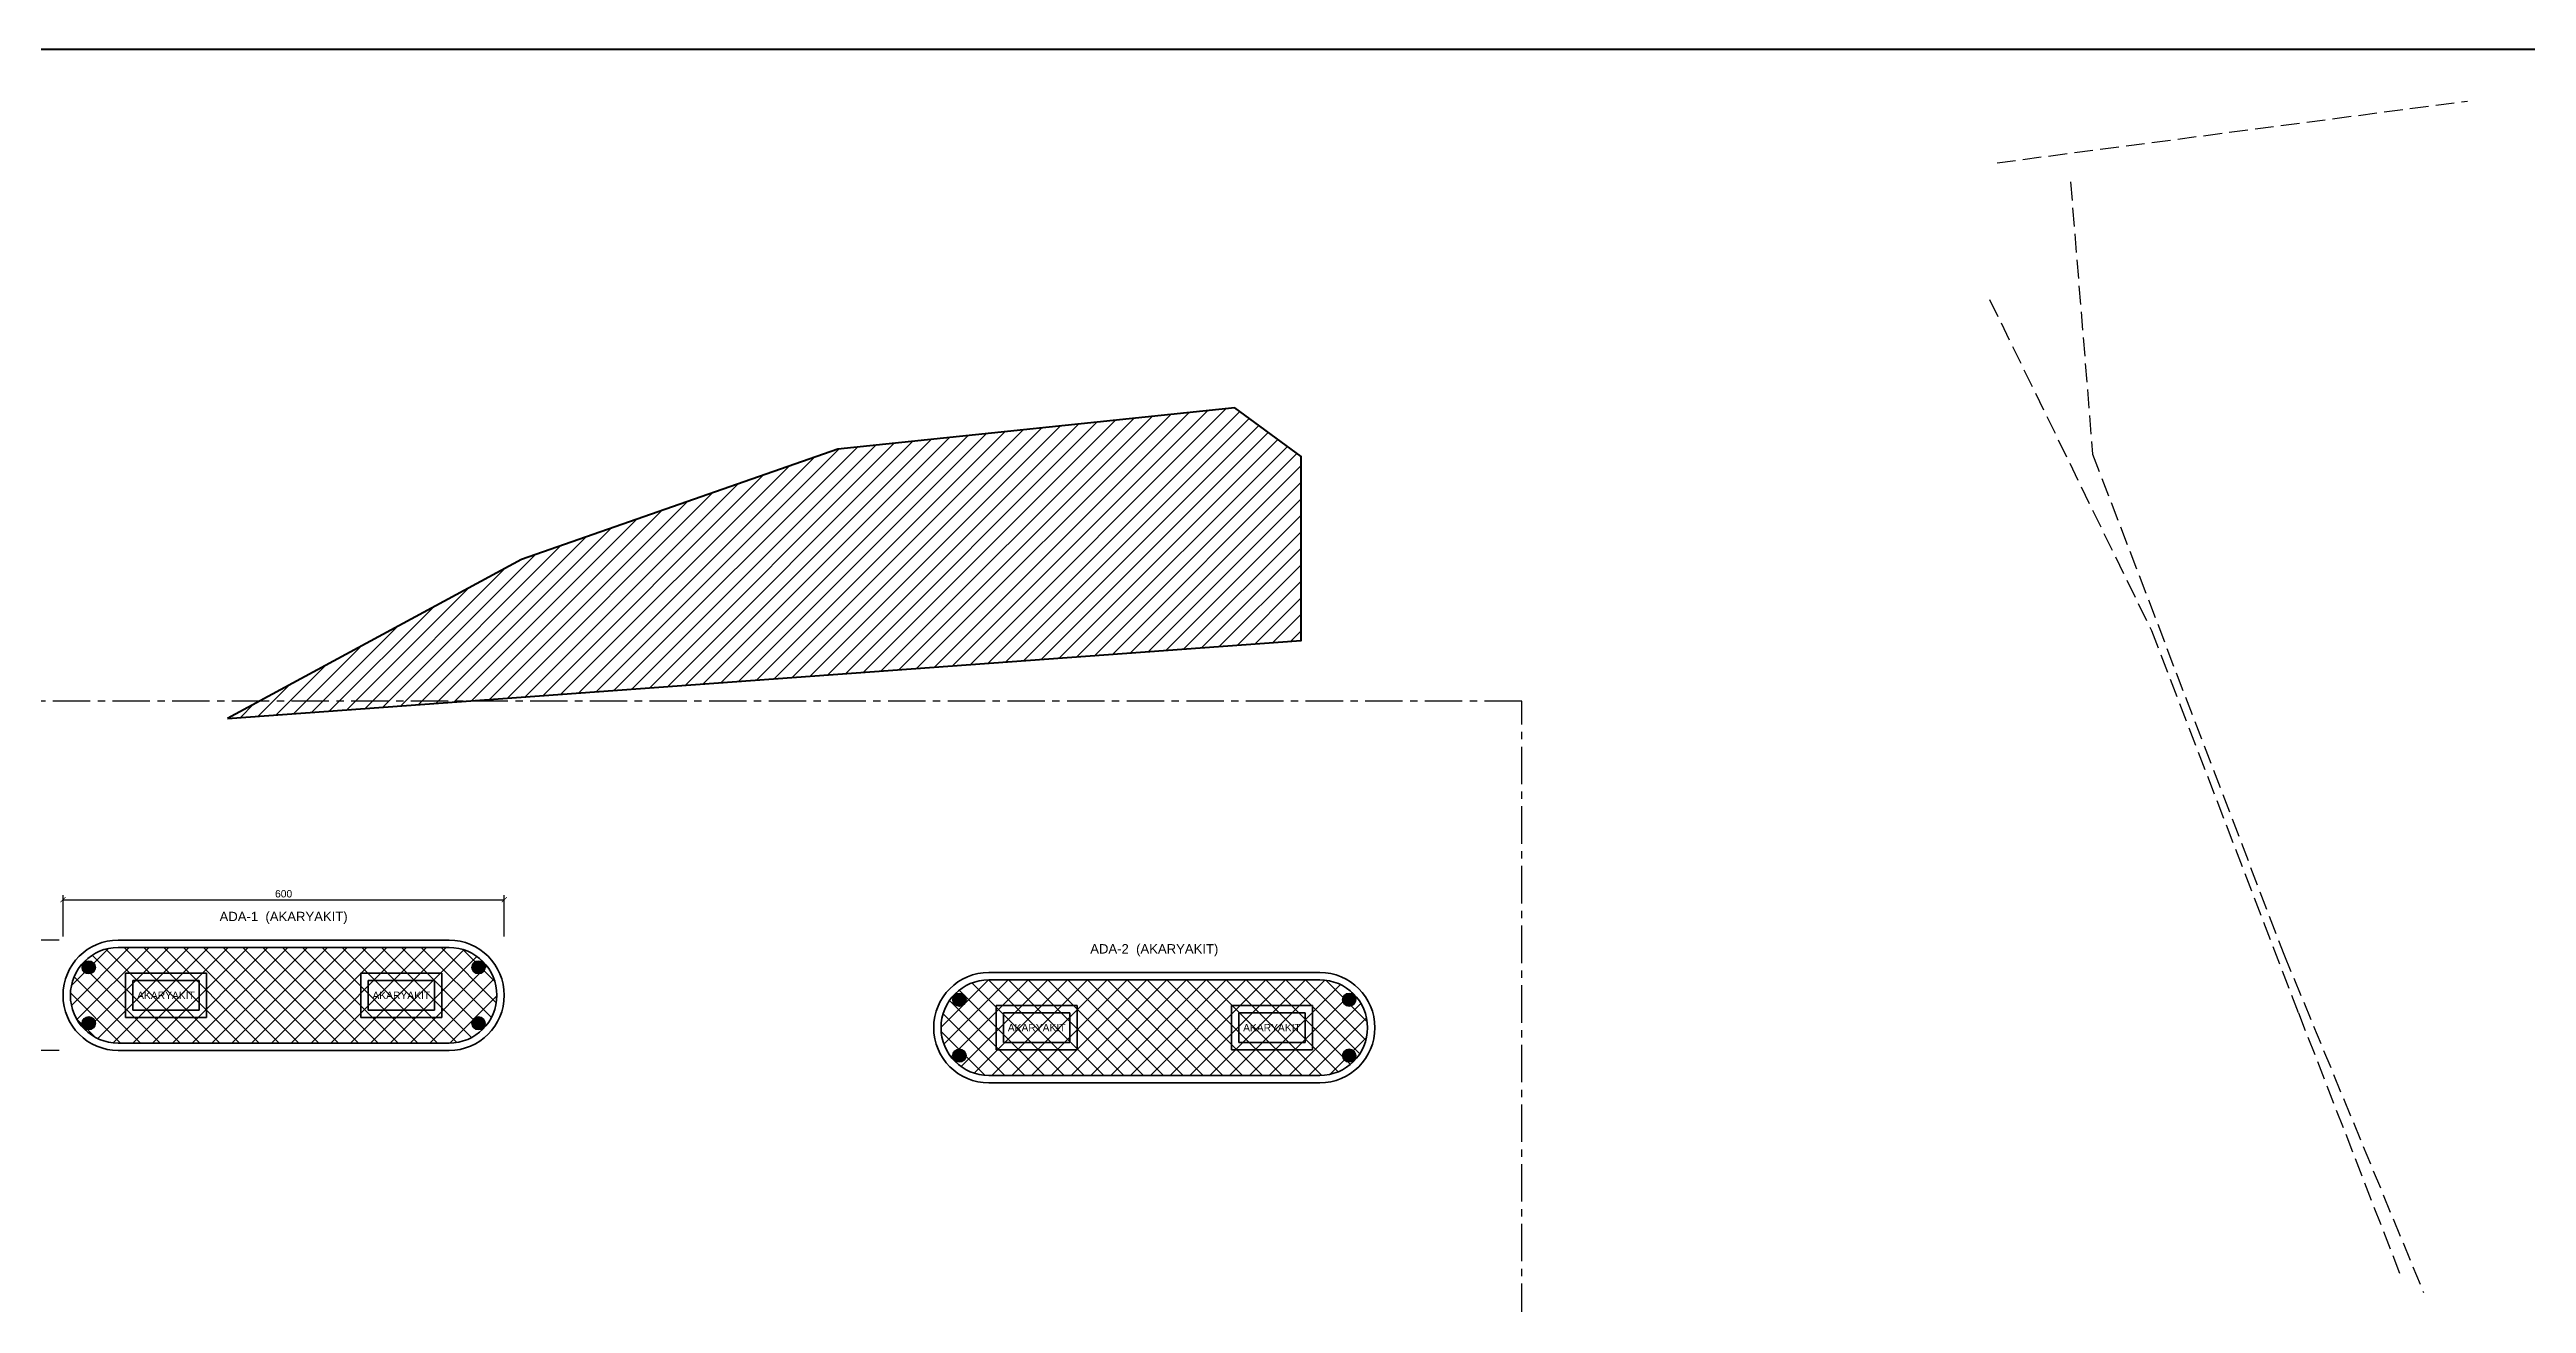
# Model space of a CAD drawing. Header units: metres. Extents: x -12 to 98, y -1 to 37.
# Drawn here: x 5.42 to 39.1, y 20.25 to 37.3 of the extents above; entities that cross this region are included whole.
import ezdxf
from ezdxf.enums import TextEntityAlignment as Align

# ---------------------------------------------------------------- set-up
doc = ezdxf.new("R2010")
doc.units = ezdxf.units.M
doc.header["$LTSCALE"] = 0.2
doc.linetypes.add('DASHDOT', pattern=[3.556, 2.54, -0.508, 0, -0.508])
doc.linetypes.add('DASHED', pattern=[1.524, 1.27, -0.254])
for name, color, linetype, lineweight in [('ADA', 3, 'Continuous', 35), ('ADA-TARAMA', 8, 'Continuous', 9), ('BARIYER', 2, 'Continuous', 25), ('BINA', 7, 'Continuous', 50), ('BINA-TARAMA', 8, 'Continuous', 9), ('DISPENSER', 2, 'Continuous', 35), ('KANOPI', 4, 'DASHDOT', 25), ('OLCU', 8, 'Continuous', 13), ('PAFTA', 7, 'Continuous', 70), ('YAZI', 7, 'Continuous', 18), ('YOL', 8, 'DASHED', 25)]:
    doc.layers.add(name, color=color, linetype=linetype, lineweight=lineweight)
doc.styles.add('ARIAL', font='arial.ttf')
doc.dimstyles.new('KK50', dxfattribs={"dimtxt": 0.1, "dimasz": 0.07, "dimexe": 0.06, "dimexo": 0.05, "dimgap": 0.03, "dimtad": 1, "dimdec": 0, "dimlfac": 100, "dimtxsty": 'ARIAL', "dimblk": 'ARCHTICK', "dimcen": 2.5, "dimclrd": 8, "dimclre": 8, "dimclrt": 7, "dimazin": 3, "dimtfac": 1, "dimtmove": 0, "dimatfit": 3, "dimarcsym": 0})

# ---------------------------------------------------------------- blocks, each defined once
blk = doc.blocks.new('_ARCHTICK')
at = {"color": 0, "linetype": 'BYBLOCK', "const_width": 0.15}
blk.add_lwpolyline([(-0.5, -0.5), (0.5, 0.5)], dxfattribs=at)

msp = doc.modelspace()

# ---------------------------------------------------------------- hatches: boundary and pattern name
at = {"layer": 'ADA-TARAMA'}
h = msp.add_hatch(dxfattribs=at)
h.set_pattern_fill('ANSI37', color=256, scale=0.06)
h.paths.add_polyline_path([(6.35, 23.79), (10.85, 23.79, 1), (10.85, 25.09), (6.35, 25.09, 1)])
h = msp.add_hatch(dxfattribs=at)
h.set_pattern_fill('ANSI37', color=256, scale=0.06)
h.paths.add_polyline_path([(18.19, 23.35), (22.69, 23.35, 1), (22.69, 24.65), (18.19, 24.65, 1)])
at = {"layer": 'BARIYER'}
h = msp.add_hatch(color=256, dxfattribs=at)
h.dxf.hatch_style = 1
edge = h.paths.add_edge_path()
edge.add_arc((5.95, 24.82), 0.09, 0, 360)
h = msp.add_hatch(color=256, dxfattribs=at)
h.dxf.hatch_style = 1
edge = h.paths.add_edge_path()
edge.add_arc((11.25, 24.82), 0.09, 0, 360)
h = msp.add_hatch(color=256, dxfattribs=at)
h.dxf.hatch_style = 1
edge = h.paths.add_edge_path()
edge.add_arc((17.79, 24.38), 0.09, 0, 360)
h = msp.add_hatch(color=256, dxfattribs=at)
h.dxf.hatch_style = 1
edge = h.paths.add_edge_path()
edge.add_arc((23.09, 24.38), 0.09, 0, 360)
h = msp.add_hatch(color=256, dxfattribs=at)
h.dxf.hatch_style = 1
edge = h.paths.add_edge_path()
edge.add_arc((5.95, 24.06), 0.09, 0, 360)
h = msp.add_hatch(color=256, dxfattribs=at)
h.dxf.hatch_style = 1
edge = h.paths.add_edge_path()
edge.add_arc((11.25, 24.06), 0.09, 0, 360)
h = msp.add_hatch(color=256, dxfattribs=at)
h.dxf.hatch_style = 1
edge = h.paths.add_edge_path()
edge.add_arc((17.79, 23.62), 0.09, 0, 360)
h = msp.add_hatch(color=256, dxfattribs=at)
h.dxf.hatch_style = 1
edge = h.paths.add_edge_path()
edge.add_arc((23.09, 23.62), 0.09, 0, 360)
at = {"layer": 'BINA-TARAMA'}
h = msp.add_hatch(dxfattribs=at)
h.set_pattern_fill('ANSI31', color=256, scale=0.05)
h.paths.add_polyline_path([(7.8371, 28.206), (22.4371, 29.266), (22.4371, 31.766), (21.5371, 32.426), (16.1371, 31.866), (11.8371, 30.366)])

# ---------------------------------------------------------------- linework, layer by layer
at = {"layer": 'ADA'}
for points in [[(6.35, 23.69), (10.85, 23.69, 1), (10.85, 25.19), (6.35, 25.19, 1)], [(6.35, 23.79), (10.85, 23.79, 1), (10.85, 25.09), (6.35, 25.09, 1)], [(18.19, 23.25), (22.69, 23.25, 1), (22.69, 24.75), (18.19, 24.75, 1)], [(18.19, 23.35), (22.69, 23.35, 1), (22.69, 24.65), (18.19, 24.65, 1)]]:
    msp.add_lwpolyline(points, format="xyb", close=True, dxfattribs=at)
at = {"layer": 'BARIYER'}
for centre in [(5.95, 24.82), (11.25, 24.82), (17.79, 24.38), (23.09, 24.38), (5.95, 24.06), (11.25, 24.06), (17.79, 23.62), (23.09, 23.62)]:
    msp.add_circle(centre, 0.09, dxfattribs=at)
at = {"layer": 'BINA'}
msp.add_lwpolyline([(7.8371, 28.206), (22.4371, 29.266), (22.4371, 31.766), (21.5371, 32.426), (16.1371, 31.866), (11.8371, 30.366)], close=True, dxfattribs=at)
at = {"layer": 'DISPENSER'}
for points in [[(6.45, 24.14), (7.55, 24.14), (7.55, 24.74), (6.45, 24.74)], [(6.55, 24.24), (7.45, 24.24), (7.45, 24.64), (6.55, 24.64)], [(9.65, 24.14), (10.75, 24.14), (10.75, 24.74), (9.65, 24.74)], [(9.75, 24.24), (10.65, 24.24), (10.65, 24.64), (9.75, 24.64)], [(18.29, 23.7), (19.39, 23.7), (19.39, 24.3), (18.29, 24.3)], [(21.49, 23.7), (22.59, 23.7), (22.59, 24.3), (21.49, 24.3)], [(18.39, 23.8), (19.29, 23.8), (19.29, 24.2), (18.39, 24.2)], [(21.59, 23.8), (22.49, 23.8), (22.49, 24.2), (21.59, 24.2)]]:
    msp.add_lwpolyline(points, close=True, dxfattribs=at)
at = {"layer": 'KANOPI'}
msp.add_lwpolyline([(3.6, 11.9), (25.44, 11.9), (25.44, 28.44), (3.6, 28.44)], close=True, dxfattribs=at)
at = {"layer": 'PAFTA'}
msp.add_lwpolyline([(-12.26, -0.71), (97.6, -0.71), (97.6, 37.3), (-12.26, 37.3)], close=True, dxfattribs=at)
at = {"layer": 'YOL'}
for points in [[(31.9, 35.76), (38.3, 36.6)], [(32.9, 35.5), (33.2, 31.8), (35.8, 25), (37.7, 20.4)], [(31.8, 33.9), (34, 29.4), (36, 24.2), (37.4, 20.6)]]:
    msp.add_lwpolyline(points, dxfattribs=at)

# ---------------------------------------------------------------- texts
at = {"layer": 'YAZI', "style": 'ARIAL'}
for s, p in [('ADA-1  (AKARYAKIT)', (8.6, 25.41)), ('ADA-2  (AKARYAKIT)', (20.44, 24.97))]:
    msp.add_text(s, height=0.1275, dxfattribs=at).set_placement(p, align=Align.BOTTOM_CENTER)
for p in [(7, 24.44), (10.2, 24.44), (18.84, 24), (22.04, 24)]:
    msp.add_text('AKARYAKIT', height=0.1, dxfattribs=at).set_placement(p, align=Align.MIDDLE_CENTER)

# ---------------------------------------------------------------- dimensions: what is measured, and where the dimension line sits
at = {"layer": 'OLCU'}
msp.add_linear_dim(base=(5.6, 25.74), p1=(5.6, 25.19), p2=(11.6, 25.19), dimstyle='KK50', dxfattribs=at).render()
msp.add_linear_dim(base=(5.15, 23.69), p1=(5.6, 23.69), p2=(5.6, 25.19), angle=90, dimstyle='KK50', dxfattribs=at).render()

doc.saveas('drawing.dxf')
